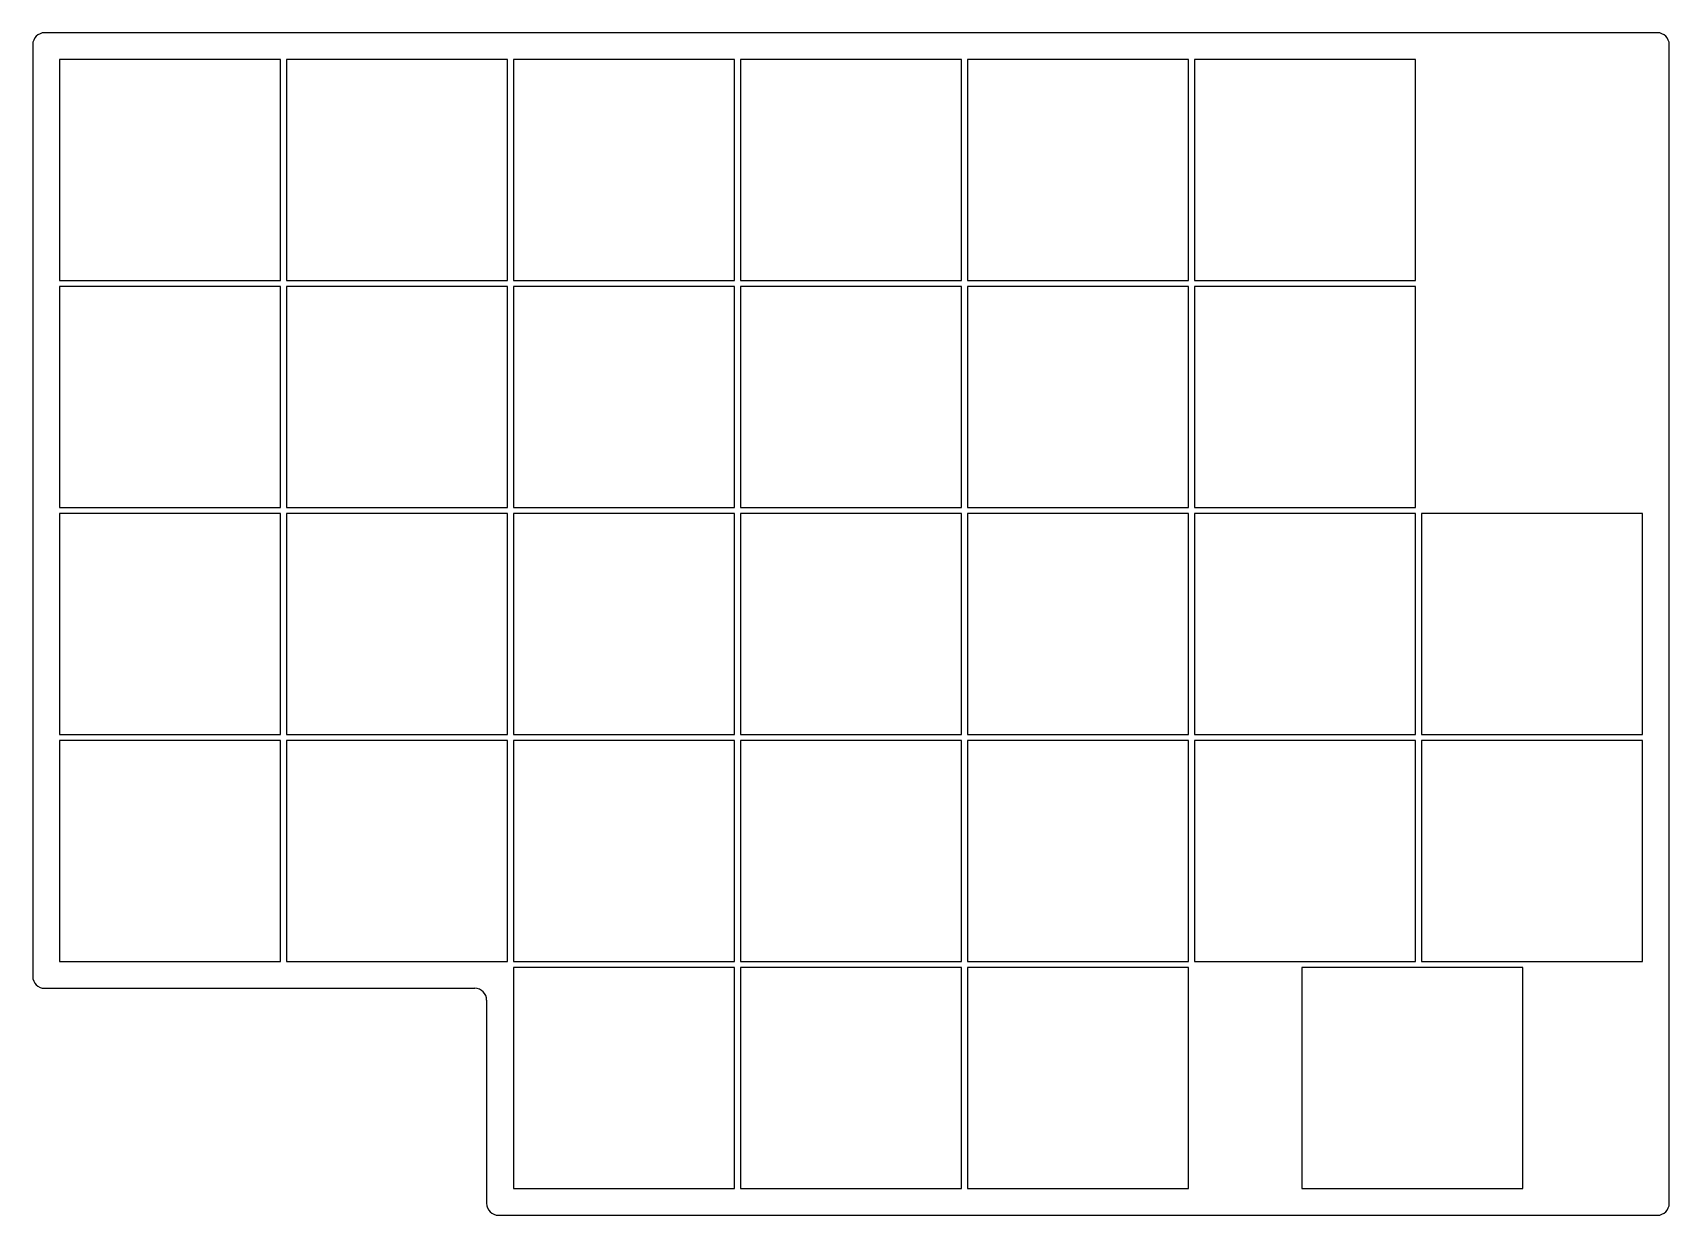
# Model space of a CAD drawing. Header units: millimetres. Extents: x -12 to 126, y -30 to 68.
import ezdxf

# ---------------------------------------------------------------- set-up
doc = ezdxf.new("R2010")
doc.units = ezdxf.units.MM

msp = doc.modelspace()

# ---------------------------------------------------------------- linework, layer by layer
for p, q in [((-11.5, 67.5), (-11.5, -10.5)), ((124.5, 68.5), (-10.5, 68.5)), ((125.5, -29.5), (125.5, 67.5)), ((9.25, 66.25), (-9.25, 66.25)), ((-9.25, 66.25), (-9.25, 47.75)), ((9.25, 47.75), (9.25, 66.25)), ((28.25, 66.25), (9.75, 66.25)), ((9.75, 66.25), (9.75, 47.75)), ((28.25, 47.75), (28.25, 66.25)), ((47.25, 66.25), (28.75, 66.25)), ((28.75, 66.25), (28.75, 47.75)), ((47.25, 47.75), (47.25, 66.25)), ((66.25, 66.25), (47.75, 66.25)), ((47.75, 66.25), (47.75, 47.75)), ((66.25, 47.75), (66.25, 66.25)), ((85.25, 66.25), (66.75, 66.25)), ((66.75, 66.25), (66.75, 47.75)), ((85.25, 47.75), (85.25, 66.25)), ((104.25, 66.25), (85.75, 66.25)), ((85.75, 66.25), (85.75, 47.75)), ((104.25, 47.75), (104.25, 66.25)), ((-9.25, 47.75), (9.25, 47.75)), ((9.25, 47.25), (-9.25, 47.25)), ((-9.25, 47.25), (-9.25, 28.75)), ((9.25, 28.75), (9.25, 47.25)), ((9.75, 47.75), (28.25, 47.75)), ((28.25, 47.25), (9.75, 47.25)), ((9.75, 47.25), (9.75, 28.75)), ((28.25, 28.75), (28.25, 47.25)), ((28.75, 47.75), (47.25, 47.75)), ((47.25, 47.25), (28.75, 47.25)), ((28.75, 47.25), (28.75, 28.75)), ((47.25, 28.75), (47.25, 47.25)), ((47.75, 47.75), (66.25, 47.75)), ((66.25, 47.25), (47.75, 47.25)), ((47.75, 47.25), (47.75, 28.75)), ((66.25, 28.75), (66.25, 47.25)), ((66.75, 47.75), (85.25, 47.75)), ((85.25, 47.25), (66.75, 47.25)), ((66.75, 47.25), (66.75, 28.75)), ((85.25, 28.75), (85.25, 47.25)), ((85.75, 47.75), (104.25, 47.75)), ((104.25, 47.25), (85.75, 47.25)), ((85.75, 47.25), (85.75, 28.75)), ((104.25, 28.75), (104.25, 47.25)), ((-9.25, 28.75), (9.25, 28.75)), ((9.25, 28.25), (-9.25, 28.25)), ((-9.25, 28.25), (-9.25, 9.75)), ((9.25, 9.75), (9.25, 28.25)), ((9.75, 28.75), (28.25, 28.75)), ((28.25, 28.25), (9.75, 28.25)), ((9.75, 28.25), (9.75, 9.75)), ((28.25, 9.75), (28.25, 28.25)), ((28.75, 28.75), (47.25, 28.75)), ((47.25, 28.25), (28.75, 28.25)), ((28.75, 28.25), (28.75, 9.75)), ((47.25, 9.75), (47.25, 28.25)), ((47.75, 28.75), (66.25, 28.75)), ((66.25, 28.25), (47.75, 28.25)), ((47.75, 28.25), (47.75, 9.75)), ((66.25, 9.75), (66.25, 28.25)), ((66.75, 28.75), (85.25, 28.75)), ((85.25, 28.25), (66.75, 28.25)), ((66.75, 28.25), (66.75, 9.75)), ((85.25, 9.75), (85.25, 28.25)), ((85.75, 28.75), (104.25, 28.75)), ((104.25, 28.25), (85.75, 28.25)), ((85.75, 28.25), (85.75, 9.75)), ((104.25, 9.75), (104.25, 28.25)), ((123.25, 28.25), (104.75, 28.25)), ((104.75, 28.25), (104.75, 9.75)), ((123.25, 9.75), (123.25, 28.25)), ((-9.25, 9.75), (9.25, 9.75)), ((9.75, 9.75), (28.25, 9.75)), ((28.75, 9.75), (47.25, 9.75)), ((47.75, 9.75), (66.25, 9.75)), ((66.75, 9.75), (85.25, 9.75)), ((85.75, 9.75), (104.25, 9.75)), ((104.75, 9.75), (123.25, 9.75)), ((9.25, 9.25), (-9.25, 9.25)), ((-9.25, 9.25), (-9.25, -9.25)), ((9.25, -9.25), (9.25, 9.25)), ((28.25, 9.25), (9.75, 9.25)), ((9.75, 9.25), (9.75, -9.25)), ((28.25, -9.25), (28.25, 9.25)), ((47.25, 9.25), (28.75, 9.25)), ((28.75, 9.25), (28.75, -9.25)), ((47.25, -9.25), (47.25, 9.25)), ((66.25, 9.25), (47.75, 9.25)), ((47.75, 9.25), (47.75, -9.25)), ((66.25, -9.25), (66.25, 9.25)), ((85.25, 9.25), (66.75, 9.25)), ((66.75, 9.25), (66.75, -9.25)), ((85.25, -9.25), (85.25, 9.25)), ((104.25, 9.25), (85.75, 9.25)), ((85.75, 9.25), (85.75, -9.25)), ((104.25, -9.25), (104.25, 9.25)), ((123.25, 9.25), (104.75, 9.25)), ((104.75, 9.25), (104.75, -9.25)), ((123.25, -9.25), (123.25, 9.25)), ((-9.25, -9.25), (9.25, -9.25)), ((9.75, -9.25), (28.25, -9.25)), ((28.75, -9.25), (47.25, -9.25)), ((47.75, -9.25), (66.25, -9.25)), ((66.75, -9.25), (85.25, -9.25)), ((85.75, -9.25), (104.25, -9.25)), ((104.75, -9.25), (123.25, -9.25)), ((47.25, -9.75), (28.75, -9.75)), ((28.75, -9.75), (28.75, -28.25)), ((47.25, -28.25), (47.25, -9.75)), ((66.25, -9.75), (47.75, -9.75)), ((47.75, -9.75), (47.75, -28.25)), ((66.25, -28.25), (66.25, -9.75)), ((85.25, -9.75), (66.75, -9.75)), ((66.75, -9.75), (66.75, -28.25)), ((85.25, -28.25), (85.25, -9.75)), ((113.25, -9.75), (94.75, -9.75)), ((94.75, -9.75), (94.75, -28.25)), ((113.25, -28.25), (113.25, -9.75)), ((-10.5, -11.5), (25.5, -11.5)), ((26.5, -12.5), (26.5, -29.5)), ((28.75, -28.25), (47.25, -28.25)), ((47.75, -28.25), (66.25, -28.25)), ((66.75, -28.25), (85.25, -28.25)), ((94.75, -28.25), (113.25, -28.25)), ((27.5, -30.5), (124.5, -30.5))]:
    msp.add_line(p, q)
for centre, start, end in [((-10.5, 67.5), 90, 180), ((124.5, 67.5), 0, 90), ((-10.5, -10.5), 180, 270), ((25.5, -12.5), 0, 90), ((27.5, -29.5), 180, 270), ((124.5, -29.5), 270, 0)]:
    msp.add_arc(centre, 1, start, end)

doc.saveas('drawing.dxf')
